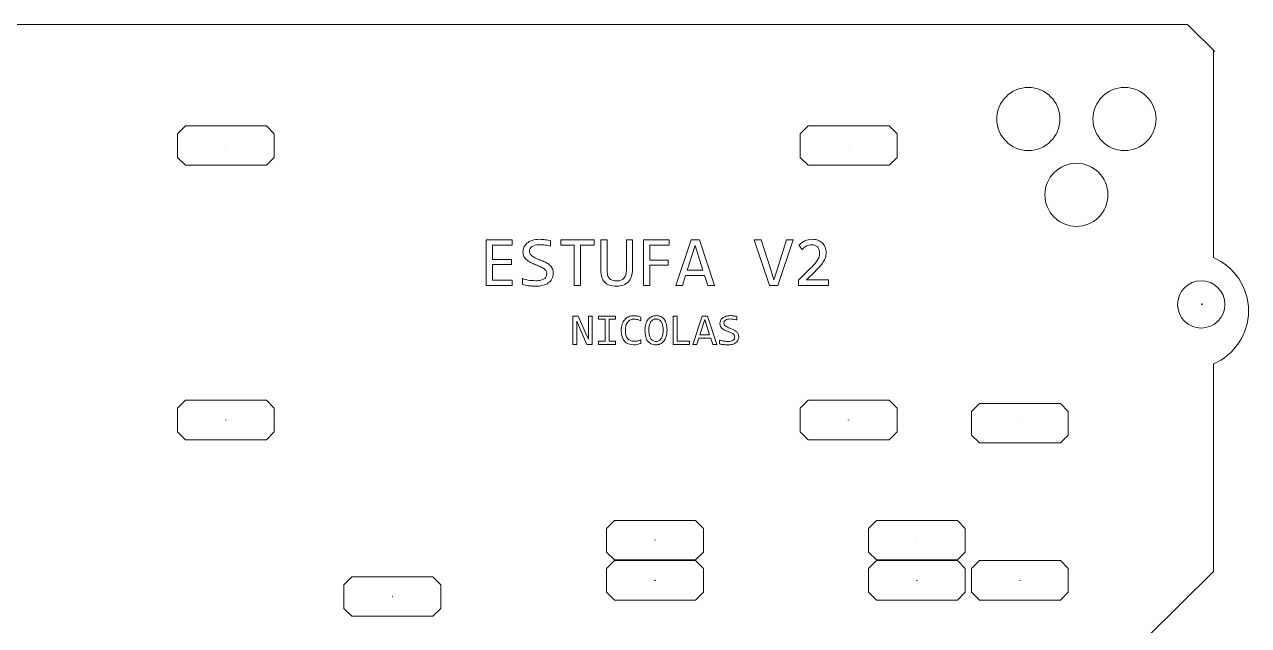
# Model space of a CAD drawing. Header units: millimetres. Extents: x 263 to 576, y -354 to -223.
# Drawn here: x 321.9 to 399.5, y -313.8 to -275.7 of the extents above; entities that cross this region are included whole.
import ezdxf

# ---------------------------------------------------------------- set-up
doc = ezdxf.new("R2010")
doc.units = ezdxf.units.MM
doc.header["$MEASUREMENT"] = 0
doc.layers.add('Layer 1', color=7, linetype='Continuous')

msp = doc.modelspace()

# ---------------------------------------------------------------- linework, layer by layer
at = {"layer": 'Layer 1', "color": 202, "lineweight": 9}
msp.add_ellipse((396.4983, -293.4528), major_axis=(0, 1.5), ratio=1, dxfattribs=at)
at = {"layer": 'Layer 1', "color": 142, "lineweight": 9}
msp.add_open_spline([(397.3653, -277.4171), (397.3653, -277.4171), (395.6357, -275.7015), (395.6357, -275.7015), (395.6357, -275.7015), (271.7828, -275.7015), (271.7828, -275.7015), (271.7828, -275.7015), (266.5486, -280.8935), (266.5486, -280.8935), (266.5486, -280.8935), (266.5486, -287.5346), (266.5486, -287.5346), (264.5, -287.5346), (262.8393, -289.1818), (262.8393, -291.2139), (262.8393, -293.2459), (264.5, -294.8932), (266.5486, -294.8932), (266.5486, -294.8932), (266.5486, -346.8478), (266.5486, -346.8478), (265.4082, -347.4753), (264.6364, -348.6819), (264.6364, -350.0672), (264.6364, -352.0993), (266.297, -353.7465), (268.3457, -353.7465), (269.7422, -353.7465), (270.9587, -352.9809), (271.5913, -351.8498), (271.5913, -351.8498), (387.9688, -351.8498), (387.9688, -351.8498), (387.9688, -351.8498), (390.4127, -349.4255), (390.4127, -349.4255), (390.4127, -349.4255), (390.4127, -332.2589), (390.4127, -332.2589), (390.4127, -332.2589), (389.8786, -331.7291), (389.8786, -331.7291), (389.8786, -331.7291), (370.1909, -331.7291), (370.1909, -331.7291), (370.1909, -331.7291), (369.4878, -331.0317), (369.4878, -331.0317), (369.4878, -331.0317), (369.4878, -317.2865), (369.4878, -317.2865), (369.4878, -317.2865), (370.1291, -316.6504), (370.1291, -316.6504), (370.1291, -316.6504), (390.9538, -316.6504), (390.9538, -316.6504), (390.9538, -316.6504), (397.2727, -310.3824), (397.2727, -310.3824), (397.2727, -310.3824), (397.2727, -297.227), (397.2727, -297.227), (398.5827, -296.6593), (399.4983, -295.3627), (399.4983, -293.8539), (399.4983, -292.3451), (398.5827, -291.0485), (397.2727, -290.4807), (397.2727, -290.4807), (397.2727, -277.3253), (397.2727, -277.3253)], degree=3, knots=[0, 0, 0, 0, 0.0416667, 0.0416667, 0.0416667, 0.0833333, 0.0833333, 0.0833333, 0.125, 0.125, 0.125, 0.1666667, 0.1666667, 0.1666667, 0.2083333, 0.2083333, 0.2083333, 0.25, 0.25, 0.25, 0.2916667, 0.2916667, 0.2916667, 0.3333333, 0.3333333, 0.3333333, 0.375, 0.375, 0.375, 0.4166667, 0.4166667, 0.4166667, 0.4583333, 0.4583333, 0.4583333, 0.5, 0.5, 0.5, 0.5416667, 0.5416667, 0.5416667, 0.5833333, 0.5833333, 0.5833333, 0.625, 0.625, 0.625, 0.6666667, 0.6666667, 0.6666667, 0.7083333, 0.7083333, 0.7083333, 0.75, 0.75, 0.75, 0.7916667, 0.7916667, 0.7916667, 0.8333333, 0.8333333, 0.8333333, 0.875, 0.875, 0.875, 0.9166667, 0.9166667, 0.9166667, 0.9583333, 0.9583333, 0.9583333, 1, 1, 1, 1], dxfattribs=at)
at = {"layer": 'Layer 1', "color": 250, "lineweight": 9}
for points in [[(387.5334, -281.694), (387.5334, -282.7986), (386.638, -283.694), (385.5334, -283.694), (384.4288, -283.694), (383.5334, -282.7986), (383.5334, -281.694), (383.5334, -280.5894), (384.4288, -279.694), (385.5334, -279.694), (386.638, -279.694), (387.5334, -280.5894), (387.5334, -281.694)], [(393.6334, -281.694), (393.6334, -282.7986), (392.738, -283.694), (391.6334, -283.694), (390.5288, -283.694), (389.6334, -282.7986), (389.6334, -281.694), (389.6334, -280.5894), (390.5288, -279.694), (391.6334, -279.694), (392.738, -279.694), (393.6334, -280.5894), (393.6334, -281.694)], [(388.5834, -284.504), (389.688, -284.504), (390.5834, -285.3994), (390.5834, -286.504), (390.5834, -287.6086), (389.688, -288.504), (388.5834, -288.504), (387.4788, -288.504), (386.5834, -287.6086), (386.5834, -286.504), (386.5834, -285.3994), (387.4788, -284.504), (388.5834, -284.504)]]:
    msp.add_open_spline(points, degree=3, knots=[0, 0, 0, 0, 0.25, 0.25, 0.25, 0.5, 0.5, 0.5, 0.75, 0.75, 0.75, 1, 1, 1, 1], dxfattribs=at)
at = {"layer": 'Layer 1', "lineweight": 9}
for points in [[(332.0654, -284.6298), (332.0654, -284.6298), (337.2018, -284.6298), (337.2018, -284.6298), (337.2018, -284.6298), (337.7018, -284.1298), (337.7018, -284.1298), (337.7018, -284.1298), (337.7018, -282.6298), (337.7018, -282.6298), (337.7018, -282.6298), (337.2018, -282.1298), (337.2018, -282.1298), (337.2018, -282.1298), (332.0654, -282.1298), (332.0654, -282.1298), (332.0654, -282.1298), (331.5654, -282.6298), (331.5654, -282.6298), (331.5654, -282.6298), (331.5654, -284.1298), (331.5654, -284.1298), (331.5654, -284.1298), (332.0654, -284.6298), (332.0654, -284.6298)], [(371.5654, -284.6298), (371.5654, -284.6298), (376.7018, -284.6298), (376.7018, -284.6298), (376.7018, -284.6298), (377.2018, -284.1298), (377.2018, -284.1298), (377.2018, -284.1298), (377.2018, -282.6298), (377.2018, -282.6298), (377.2018, -282.6298), (376.7018, -282.1298), (376.7018, -282.1298), (376.7018, -282.1298), (371.5654, -282.1298), (371.5654, -282.1298), (371.5654, -282.1298), (371.0654, -282.6298), (371.0654, -282.6298), (371.0654, -282.6298), (371.0654, -284.1298), (371.0654, -284.1298), (371.0654, -284.1298), (371.5654, -284.6298), (371.5654, -284.6298)], [(332.0653, -302.028), (332.0653, -302.028), (337.2017, -302.028), (337.2017, -302.028), (337.2017, -302.028), (337.7017, -301.528), (337.7017, -301.528), (337.7017, -301.528), (337.7017, -300.028), (337.7017, -300.028), (337.7017, -300.028), (337.2017, -299.528), (337.2017, -299.528), (337.2017, -299.528), (332.0653, -299.528), (332.0653, -299.528), (332.0653, -299.528), (331.5653, -300.028), (331.5653, -300.028), (331.5653, -300.028), (331.5653, -301.528), (331.5653, -301.528), (331.5653, -301.528), (332.0653, -302.028), (332.0653, -302.028)], [(371.5653, -302.028), (371.5653, -302.028), (376.7017, -302.028), (376.7017, -302.028), (376.7017, -302.028), (377.2017, -301.528), (377.2017, -301.528), (377.2017, -301.528), (377.2017, -300.028), (377.2017, -300.028), (377.2017, -300.028), (376.7017, -299.528), (376.7017, -299.528), (376.7017, -299.528), (371.5653, -299.528), (371.5653, -299.528), (371.5653, -299.528), (371.0653, -300.028), (371.0653, -300.028), (371.0653, -300.028), (371.0653, -301.528), (371.0653, -301.528), (371.0653, -301.528), (371.5653, -302.028), (371.5653, -302.028)], [(382.4289, -302.2342), (382.4289, -302.2342), (387.5653, -302.2342), (387.5653, -302.2342), (387.5653, -302.2342), (388.0653, -301.7342), (388.0653, -301.7342), (388.0653, -301.7342), (388.0653, -300.2342), (388.0653, -300.2342), (388.0653, -300.2342), (387.5653, -299.7342), (387.5653, -299.7342), (387.5653, -299.7342), (382.4289, -299.7342), (382.4289, -299.7342), (382.4289, -299.7342), (381.9289, -300.2342), (381.9289, -300.2342), (381.9289, -300.2342), (381.9289, -301.7342), (381.9289, -301.7342), (381.9289, -301.7342), (382.4289, -302.2342), (382.4289, -302.2342)], [(359.2841, -309.6542), (359.2841, -309.6542), (364.4205, -309.6542), (364.4205, -309.6542), (364.4205, -309.6542), (364.9205, -309.1542), (364.9205, -309.1542), (364.9205, -309.1542), (364.9205, -307.6542), (364.9205, -307.6542), (364.9205, -307.6542), (364.4205, -307.1542), (364.4205, -307.1542), (364.4205, -307.1542), (359.2841, -307.1542), (359.2841, -307.1542), (359.2841, -307.1542), (358.7841, -307.6542), (358.7841, -307.6542), (358.7841, -307.6542), (358.7841, -309.1542), (358.7841, -309.1542), (358.7841, -309.1542), (359.2841, -309.6542), (359.2841, -309.6542)], [(375.8925, -309.6542), (375.8925, -309.6542), (381.0289, -309.6542), (381.0289, -309.6542), (381.0289, -309.6542), (381.5289, -309.1542), (381.5289, -309.1542), (381.5289, -309.1542), (381.5289, -307.6542), (381.5289, -307.6542), (381.5289, -307.6542), (381.0289, -307.1542), (381.0289, -307.1542), (381.0289, -307.1542), (375.8925, -307.1542), (375.8925, -307.1542), (375.8925, -307.1542), (375.3925, -307.6542), (375.3925, -307.6542), (375.3925, -307.6542), (375.3925, -309.1542), (375.3925, -309.1542), (375.3925, -309.1542), (375.8925, -309.6542), (375.8925, -309.6542)], [(359.2841, -312.1942), (359.2841, -312.1942), (364.4205, -312.1942), (364.4205, -312.1942), (364.4205, -312.1942), (364.9205, -311.6942), (364.9205, -311.6942), (364.9205, -311.6942), (364.9205, -310.1942), (364.9205, -310.1942), (364.9205, -310.1942), (364.4205, -309.6942), (364.4205, -309.6942), (364.4205, -309.6942), (359.2841, -309.6942), (359.2841, -309.6942), (359.2841, -309.6942), (358.7841, -310.1942), (358.7841, -310.1942), (358.7841, -310.1942), (358.7841, -311.6942), (358.7841, -311.6942), (358.7841, -311.6942), (359.2841, -312.1942), (359.2841, -312.1942)], [(375.8925, -312.1942), (375.8925, -312.1942), (381.0289, -312.1942), (381.0289, -312.1942), (381.0289, -312.1942), (381.5289, -311.6942), (381.5289, -311.6942), (381.5289, -311.6942), (381.5289, -310.1942), (381.5289, -310.1942), (381.5289, -310.1942), (381.0289, -309.6942), (381.0289, -309.6942), (381.0289, -309.6942), (375.8925, -309.6942), (375.8925, -309.6942), (375.8925, -309.6942), (375.3925, -310.1942), (375.3925, -310.1942), (375.3925, -310.1942), (375.3925, -311.6942), (375.3925, -311.6942), (375.3925, -311.6942), (375.8925, -312.1942), (375.8925, -312.1942)], [(382.4289, -312.1942), (382.4289, -312.1942), (387.5653, -312.1942), (387.5653, -312.1942), (387.5653, -312.1942), (388.0653, -311.6942), (388.0653, -311.6942), (388.0653, -311.6942), (388.0653, -310.1942), (388.0653, -310.1942), (388.0653, -310.1942), (387.5653, -309.6942), (387.5653, -309.6942), (387.5653, -309.6942), (382.4289, -309.6942), (382.4289, -309.6942), (382.4289, -309.6942), (381.9289, -310.1942), (381.9289, -310.1942), (381.9289, -310.1942), (381.9289, -311.6942), (381.9289, -311.6942), (381.9289, -311.6942), (382.4289, -312.1942), (382.4289, -312.1942)], [(342.6223, -313.2254), (342.6223, -313.2254), (347.7587, -313.2254), (347.7587, -313.2254), (347.7587, -313.2254), (348.2587, -312.7254), (348.2587, -312.7254), (348.2587, -312.7254), (348.2587, -311.2254), (348.2587, -311.2254), (348.2587, -311.2254), (347.7587, -310.7254), (347.7587, -310.7254), (347.7587, -310.7254), (342.6223, -310.7254), (342.6223, -310.7254), (342.6223, -310.7254), (342.1223, -311.2254), (342.1223, -311.2254), (342.1223, -311.2254), (342.1223, -312.7254), (342.1223, -312.7254), (342.1223, -312.7254), (342.6223, -313.2254), (342.6223, -313.2254)]]:
    msp.add_open_spline(points, degree=3, knots=[0, 0, 0, 0, 0.125, 0.125, 0.125, 0.25, 0.25, 0.25, 0.375, 0.375, 0.375, 0.5, 0.5, 0.5, 0.625, 0.625, 0.625, 0.75, 0.75, 0.75, 0.875, 0.875, 0.875, 1, 1, 1, 1], dxfattribs=at)
at = {"layer": 'Layer 1', "color": 5}
for points in [[(334.6319, -283.3798), (334.6319, -283.3798), (334.6319, -283.3833), (334.6319, -283.3833), (334.6319, -283.3833), (334.6354, -283.3833), (334.6354, -283.3833), (334.6354, -283.3833), (334.6354, -283.3798), (334.6354, -283.3798), (334.6354, -283.3798), (334.6319, -283.3798), (334.6319, -283.3798)], [(374.1319, -283.3798), (374.1319, -283.3798), (374.1319, -283.3833), (374.1319, -283.3833), (374.1319, -283.3833), (374.1354, -283.3833), (374.1354, -283.3833), (374.1354, -283.3833), (374.1354, -283.3798), (374.1354, -283.3798), (374.1354, -283.3798), (374.1319, -283.3798), (374.1319, -283.3798)], [(334.6318, -300.778), (334.6318, -300.778), (334.6318, -300.7815), (334.6318, -300.7815), (334.6318, -300.7815), (334.6353, -300.7815), (334.6353, -300.7815), (334.6353, -300.7815), (334.6353, -300.778), (334.6353, -300.778), (334.6353, -300.778), (334.6318, -300.778), (334.6318, -300.778)], [(374.1318, -300.778), (374.1318, -300.778), (374.1318, -300.7815), (374.1318, -300.7815), (374.1318, -300.7815), (374.1353, -300.7815), (374.1353, -300.7815), (374.1353, -300.7815), (374.1353, -300.778), (374.1353, -300.778), (374.1353, -300.778), (374.1318, -300.778), (374.1318, -300.778)], [(384.9954, -300.9842), (384.9954, -300.9842), (384.9954, -300.9877), (384.9954, -300.9877), (384.9954, -300.9877), (384.9989, -300.9877), (384.9989, -300.9877), (384.9989, -300.9877), (384.9989, -300.9842), (384.9989, -300.9842), (384.9989, -300.9842), (384.9954, -300.9842), (384.9954, -300.9842)], [(361.8506, -308.4042), (361.8506, -308.4042), (361.8506, -308.4077), (361.8506, -308.4077), (361.8506, -308.4077), (361.8541, -308.4077), (361.8541, -308.4077), (361.8541, -308.4077), (361.8541, -308.4042), (361.8541, -308.4042), (361.8541, -308.4042), (361.8506, -308.4042), (361.8506, -308.4042)], [(378.459, -308.4042), (378.459, -308.4042), (378.459, -308.4077), (378.459, -308.4077), (378.459, -308.4077), (378.4625, -308.4077), (378.4625, -308.4077), (378.4625, -308.4077), (378.4625, -308.4042), (378.4625, -308.4042), (378.4625, -308.4042), (378.459, -308.4042), (378.459, -308.4042)], [(361.8506, -310.9442), (361.8506, -310.9442), (361.8506, -310.9477), (361.8506, -310.9477), (361.8506, -310.9477), (361.8541, -310.9477), (361.8541, -310.9477), (361.8541, -310.9477), (361.8541, -310.9442), (361.8541, -310.9442), (361.8541, -310.9442), (361.8506, -310.9442), (361.8506, -310.9442)], [(378.459, -310.9442), (378.459, -310.9442), (378.459, -310.9477), (378.459, -310.9477), (378.459, -310.9477), (378.4625, -310.9477), (378.4625, -310.9477), (378.4625, -310.9477), (378.4625, -310.9442), (378.4625, -310.9442), (378.4625, -310.9442), (378.459, -310.9442), (378.459, -310.9442)], [(384.9954, -310.9442), (384.9954, -310.9442), (384.9954, -310.9477), (384.9954, -310.9477), (384.9954, -310.9477), (384.9989, -310.9477), (384.9989, -310.9477), (384.9989, -310.9477), (384.9989, -310.9442), (384.9989, -310.9442), (384.9989, -310.9442), (384.9954, -310.9442), (384.9954, -310.9442)], [(345.1888, -311.9754), (345.1888, -311.9754), (345.1888, -311.9789), (345.1888, -311.9789), (345.1888, -311.9789), (345.1923, -311.9789), (345.1923, -311.9789), (345.1923, -311.9789), (345.1923, -311.9754), (345.1923, -311.9754), (345.1923, -311.9754), (345.1888, -311.9754), (345.1888, -311.9754)]]:
    msp.add_open_spline(points, degree=3, knots=[0, 0, 0, 0, 0.25, 0.25, 0.25, 0.5, 0.5, 0.5, 0.75, 0.75, 0.75, 1, 1, 1, 1], dxfattribs=at)
at = {"layer": 'Layer 1', "color": 5, "lineweight": 9}
for points in [[(334.6319, -283.3798), (334.6319, -283.3798), (334.6319, -283.3833), (334.6319, -283.3833), (334.6319, -283.3833), (334.6354, -283.3833), (334.6354, -283.3833), (334.6354, -283.3833), (334.6354, -283.3798), (334.6354, -283.3798), (334.6354, -283.3798), (334.6319, -283.3798), (334.6319, -283.3798)], [(374.1319, -283.3798), (374.1319, -283.3798), (374.1319, -283.3833), (374.1319, -283.3833), (374.1319, -283.3833), (374.1354, -283.3833), (374.1354, -283.3833), (374.1354, -283.3833), (374.1354, -283.3798), (374.1354, -283.3798), (374.1354, -283.3798), (374.1319, -283.3798), (374.1319, -283.3798)], [(334.6318, -300.778), (334.6318, -300.778), (334.6318, -300.7815), (334.6318, -300.7815), (334.6318, -300.7815), (334.6353, -300.7815), (334.6353, -300.7815), (334.6353, -300.7815), (334.6353, -300.778), (334.6353, -300.778), (334.6353, -300.778), (334.6318, -300.778), (334.6318, -300.778)], [(374.1318, -300.778), (374.1318, -300.778), (374.1318, -300.7815), (374.1318, -300.7815), (374.1318, -300.7815), (374.1353, -300.7815), (374.1353, -300.7815), (374.1353, -300.7815), (374.1353, -300.778), (374.1353, -300.778), (374.1353, -300.778), (374.1318, -300.778), (374.1318, -300.778)], [(384.9954, -300.9842), (384.9954, -300.9842), (384.9954, -300.9877), (384.9954, -300.9877), (384.9954, -300.9877), (384.9989, -300.9877), (384.9989, -300.9877), (384.9989, -300.9877), (384.9989, -300.9842), (384.9989, -300.9842), (384.9989, -300.9842), (384.9954, -300.9842), (384.9954, -300.9842)], [(361.8506, -308.4042), (361.8506, -308.4042), (361.8506, -308.4077), (361.8506, -308.4077), (361.8506, -308.4077), (361.8541, -308.4077), (361.8541, -308.4077), (361.8541, -308.4077), (361.8541, -308.4042), (361.8541, -308.4042), (361.8541, -308.4042), (361.8506, -308.4042), (361.8506, -308.4042)], [(378.459, -308.4042), (378.459, -308.4042), (378.459, -308.4077), (378.459, -308.4077), (378.459, -308.4077), (378.4625, -308.4077), (378.4625, -308.4077), (378.4625, -308.4077), (378.4625, -308.4042), (378.4625, -308.4042), (378.4625, -308.4042), (378.459, -308.4042), (378.459, -308.4042)], [(361.8506, -310.9442), (361.8506, -310.9442), (361.8506, -310.9477), (361.8506, -310.9477), (361.8506, -310.9477), (361.8541, -310.9477), (361.8541, -310.9477), (361.8541, -310.9477), (361.8541, -310.9442), (361.8541, -310.9442), (361.8541, -310.9442), (361.8506, -310.9442), (361.8506, -310.9442)], [(378.459, -310.9442), (378.459, -310.9442), (378.459, -310.9477), (378.459, -310.9477), (378.459, -310.9477), (378.4625, -310.9477), (378.4625, -310.9477), (378.4625, -310.9477), (378.4625, -310.9442), (378.4625, -310.9442), (378.4625, -310.9442), (378.459, -310.9442), (378.459, -310.9442)], [(384.9954, -310.9442), (384.9954, -310.9442), (384.9954, -310.9477), (384.9954, -310.9477), (384.9954, -310.9477), (384.9989, -310.9477), (384.9989, -310.9477), (384.9989, -310.9477), (384.9989, -310.9442), (384.9989, -310.9442), (384.9989, -310.9442), (384.9954, -310.9442), (384.9954, -310.9442)], [(345.1888, -311.9754), (345.1888, -311.9754), (345.1888, -311.9789), (345.1888, -311.9789), (345.1888, -311.9789), (345.1923, -311.9789), (345.1923, -311.9789), (345.1923, -311.9789), (345.1923, -311.9754), (345.1923, -311.9754), (345.1923, -311.9754), (345.1888, -311.9754), (345.1888, -311.9754)]]:
    msp.add_open_spline(points, degree=3, knots=[0, 0, 0, 0, 0.25, 0.25, 0.25, 0.5, 0.5, 0.5, 0.75, 0.75, 0.75, 1, 1, 1, 1], dxfattribs=at)
at = {"layer": 'Layer 1', "color": 161, "lineweight": 9}
for points, knots in [([(352.7929, -292.2548), (352.7929, -292.2548), (351.1485, -292.2548), (351.1485, -292.2548), (351.1485, -292.2548), (351.1485, -289.3647), (351.1485, -289.3647), (351.1485, -289.3647), (352.7929, -289.3647), (352.7929, -289.3647), (352.7929, -289.3647), (352.7929, -289.6954), (352.7929, -289.6954), (352.7929, -289.6954), (351.5426, -289.6954), (351.5426, -289.6954), (351.5426, -289.6954), (351.5426, -290.5923), (351.5426, -290.5923), (351.5426, -290.5923), (352.7446, -290.5923), (352.7446, -290.5923), (352.7446, -290.5923), (352.7446, -290.923), (352.7446, -290.923), (352.7446, -290.923), (351.5426, -290.923), (351.5426, -290.923), (351.5426, -290.923), (351.5426, -291.9196), (351.5426, -291.9196), (351.5426, -291.9196), (352.7929, -291.9196), (352.7929, -291.9196), (352.7929, -291.9196), (352.7929, -292.2548), (352.7929, -292.2548)], [0, 0, 0, 0, 0.0833333, 0.0833333, 0.0833333, 0.1666667, 0.1666667, 0.1666667, 0.25, 0.25, 0.25, 0.3333333, 0.3333333, 0.3333333, 0.4166667, 0.4166667, 0.4166667, 0.5, 0.5, 0.5, 0.5833333, 0.5833333, 0.5833333, 0.6666667, 0.6666667, 0.6666667, 0.75, 0.75, 0.75, 0.8333333, 0.8333333, 0.8333333, 0.9166667, 0.9166667, 0.9166667, 1, 1, 1, 1]), ([(355.4014, -291.4726), (355.4014, -291.6093), (355.3734, -291.7301), (355.3176, -291.8328), (355.2609, -291.9362), (355.1832, -292.0223), (355.0828, -292.091), (354.9823, -292.1597), (354.8615, -292.211), (354.7204, -292.245), (354.5799, -292.279), (354.4244, -292.2956), (354.2545, -292.2956), (354.1775, -292.2956), (354.1013, -292.2925), (354.0258, -292.2865), (353.9495, -292.2805), (353.8763, -292.2737), (353.8061, -292.2646), (353.7359, -292.2556), (353.6702, -292.245), (353.6083, -292.2337), (353.5464, -292.2216), (353.4897, -292.2095), (353.4399, -292.1959), (353.4399, -292.1959), (353.4399, -291.8154), (353.4399, -291.8154), (353.5509, -291.8562), (353.6747, -291.8886), (353.8129, -291.912), (353.951, -291.9354), (354.1073, -291.9468), (354.2832, -291.9468), (354.4101, -291.9468), (354.518, -291.937), (354.6071, -291.9173), (354.697, -291.8969), (354.7694, -291.8675), (354.8268, -291.829), (354.8834, -291.7897), (354.925, -291.7422), (354.9506, -291.6863), (354.9763, -291.6304), (354.9891, -291.5663), (354.9891, -291.4945), (354.9891, -291.416), (354.9672, -291.3496), (354.9242, -291.2945), (354.8804, -291.2393), (354.823, -291.1895), (354.7528, -291.1457), (354.6819, -291.1027), (354.6011, -291.0627), (354.5105, -291.0264), (354.4199, -290.9902), (354.327, -290.9532), (354.2326, -290.9147), (354.1383, -290.8762), (354.0454, -290.8347), (353.9548, -290.7901), (353.8642, -290.7448), (353.7834, -290.692), (353.7132, -290.6308), (353.6423, -290.5689), (353.5849, -290.4972), (353.5411, -290.4149), (353.498, -290.3319), (353.4762, -290.2337), (353.4762, -290.1205), (353.4762, -290.0216), (353.4965, -289.9242), (353.5381, -289.8283), (353.5796, -289.7324), (353.6438, -289.6471), (353.7306, -289.5731), (353.8174, -289.4984), (353.9291, -289.438), (354.0658, -289.3927), (354.2024, -289.3466), (354.3648, -289.324), (354.5543, -289.324), (354.6026, -289.324), (354.6554, -289.3262), (354.7121, -289.3307), (354.7687, -289.3353), (354.8268, -289.3413), (354.885, -289.3496), (354.9431, -289.3572), (355.0005, -289.367), (355.0571, -289.3768), (355.1145, -289.3874), (355.1673, -289.3979), (355.2156, -289.41), (355.2156, -289.41), (355.2156, -289.7634), (355.2156, -289.7634), (355.1024, -289.7309), (354.9884, -289.706), (354.8751, -289.6894), (354.7611, -289.672), (354.6517, -289.6637), (354.5452, -289.6637), (354.3195, -289.6637), (354.1541, -289.7014), (354.0477, -289.7769), (353.9412, -289.8524), (353.8884, -289.9536), (353.8884, -290.0804), (353.8884, -290.159), (353.9103, -290.2262), (353.9533, -290.282), (353.9971, -290.3379), (354.0545, -290.3885), (354.1254, -290.4323), (354.1957, -290.4768), (354.2764, -290.5168), (354.367, -290.5531), (354.4576, -290.5893), (354.5505, -290.6263), (354.6449, -290.6648), (354.7392, -290.7033), (354.8321, -290.7448), (354.9227, -290.7909), (355.0133, -290.8369), (355.0941, -290.8905), (355.1651, -290.9532), (355.2353, -291.0159), (355.2926, -291.0899), (355.3364, -291.1737), (355.3795, -291.2575), (355.4014, -291.3571), (355.4014, -291.4726)], [0, 0, 0, 0, 0.0227273, 0.0227273, 0.0227273, 0.0454545, 0.0454545, 0.0454545, 0.0681818, 0.0681818, 0.0681818, 0.0909091, 0.0909091, 0.0909091, 0.1136364, 0.1136364, 0.1136364, 0.1363636, 0.1363636, 0.1363636, 0.1590909, 0.1590909, 0.1590909, 0.1818182, 0.1818182, 0.1818182, 0.2045455, 0.2045455, 0.2045455, 0.2272727, 0.2272727, 0.2272727, 0.25, 0.25, 0.25, 0.2727273, 0.2727273, 0.2727273, 0.2954545, 0.2954545, 0.2954545, 0.3181818, 0.3181818, 0.3181818, 0.3409091, 0.3409091, 0.3409091, 0.3636364, 0.3636364, 0.3636364, 0.3863636, 0.3863636, 0.3863636, 0.4090909, 0.4090909, 0.4090909, 0.4318182, 0.4318182, 0.4318182, 0.4545455, 0.4545455, 0.4545455, 0.4772727, 0.4772727, 0.4772727, 0.5, 0.5, 0.5, 0.5227273, 0.5227273, 0.5227273, 0.5454545, 0.5454545, 0.5454545, 0.5681818, 0.5681818, 0.5681818, 0.5909091, 0.5909091, 0.5909091, 0.6136364, 0.6136364, 0.6136364, 0.6363636, 0.6363636, 0.6363636, 0.6590909, 0.6590909, 0.6590909, 0.6818182, 0.6818182, 0.6818182, 0.7045455, 0.7045455, 0.7045455, 0.7272727, 0.7272727, 0.7272727, 0.75, 0.75, 0.75, 0.7727273, 0.7727273, 0.7727273, 0.7954545, 0.7954545, 0.7954545, 0.8181818, 0.8181818, 0.8181818, 0.8409091, 0.8409091, 0.8409091, 0.8636364, 0.8636364, 0.8636364, 0.8863636, 0.8863636, 0.8863636, 0.9090909, 0.9090909, 0.9090909, 0.9318182, 0.9318182, 0.9318182, 0.9545455, 0.9545455, 0.9545455, 0.9772727, 0.9772727, 0.9772727, 1, 1, 1, 1]), ([(357.9872, -289.6999), (357.9872, -289.6999), (357.131, -289.6999), (357.131, -289.6999), (357.131, -289.6999), (357.131, -292.2548), (357.131, -292.2548), (357.131, -292.2548), (356.7324, -292.2548), (356.7324, -292.2548), (356.7324, -292.2548), (356.7324, -289.6999), (356.7324, -289.6999), (356.7324, -289.6999), (355.8763, -289.6999), (355.8763, -289.6999), (355.8763, -289.6999), (355.8763, -289.3647), (355.8763, -289.3647), (355.8763, -289.3647), (357.9872, -289.3647), (357.9872, -289.3647), (357.9872, -289.3647), (357.9872, -289.6999), (357.9872, -289.6999)], [0, 0, 0, 0, 0.125, 0.125, 0.125, 0.25, 0.25, 0.25, 0.375, 0.375, 0.375, 0.5, 0.5, 0.5, 0.625, 0.625, 0.625, 0.75, 0.75, 0.75, 0.875, 0.875, 0.875, 1, 1, 1, 1]), ([(360.4281, -291.2492), (360.4281, -291.4085), (360.4054, -291.5527), (360.3609, -291.6818), (360.3156, -291.8109), (360.2499, -291.9203), (360.1623, -292.0109), (360.0755, -292.1023), (359.969, -292.1718), (359.8429, -292.2216), (359.7169, -292.2707), (359.5719, -292.2956), (359.4081, -292.2956), (359.2284, -292.2956), (359.0751, -292.2722), (358.9498, -292.2246), (358.8245, -292.1778), (358.7226, -292.1106), (358.6433, -292.0245), (358.5648, -291.9385), (358.5074, -291.835), (358.4711, -291.7135), (358.4349, -291.5927), (358.4168, -291.4583), (358.4168, -291.3088), (358.4168, -291.3088), (358.4168, -289.3647), (358.4168, -289.3647), (358.4168, -289.3647), (358.8109, -289.3647), (358.8109, -289.3647), (358.8109, -289.3647), (358.8109, -291.2771), (358.8109, -291.2771), (358.8109, -291.3911), (358.8215, -291.49), (358.8426, -291.5761), (358.8645, -291.6614), (358.8992, -291.7324), (358.9483, -291.7905), (358.9966, -291.8479), (359.06, -291.8909), (359.137, -291.9203), (359.2148, -291.9498), (359.3092, -291.9649), (359.4217, -291.9649), (359.6308, -291.9649), (359.7848, -291.9045), (359.8845, -291.7837), (359.9841, -291.6629), (360.034, -291.4923), (360.034, -291.2726), (360.034, -291.2726), (360.034, -289.3647), (360.034, -289.3647), (360.034, -289.3647), (360.4281, -289.3647), (360.4281, -289.3647), (360.4281, -289.3647), (360.4281, -291.2492), (360.4281, -291.2492)], [0, 0, 0, 0, 0.05, 0.05, 0.05, 0.1, 0.1, 0.1, 0.15, 0.15, 0.15, 0.2, 0.2, 0.2, 0.25, 0.25, 0.25, 0.3, 0.3, 0.3, 0.35, 0.35, 0.35, 0.4, 0.4, 0.4, 0.45, 0.45, 0.45, 0.5, 0.5, 0.5, 0.55, 0.55, 0.55, 0.6, 0.6, 0.6, 0.65, 0.65, 0.65, 0.7, 0.7, 0.7, 0.75, 0.75, 0.75, 0.8, 0.8, 0.8, 0.85, 0.85, 0.85, 0.9, 0.9, 0.9, 0.95, 0.95, 0.95, 1, 1, 1, 1]), ([(362.7512, -289.6999), (362.7512, -289.6999), (361.5236, -289.6999), (361.5236, -289.6999), (361.5236, -289.6999), (361.5236, -290.6376), (361.5236, -290.6376), (361.5236, -290.6376), (362.687, -290.6376), (362.687, -290.6376), (362.687, -290.6376), (362.687, -290.9683), (362.687, -290.9683), (362.687, -290.9683), (361.5236, -290.9683), (361.5236, -290.9683), (361.5236, -290.9683), (361.5236, -292.2548), (361.5236, -292.2548), (361.5236, -292.2548), (361.1204, -292.2548), (361.1204, -292.2548), (361.1204, -292.2548), (361.1204, -289.3647), (361.1204, -289.3647), (361.1204, -289.3647), (362.7512, -289.3647), (362.7512, -289.3647), (362.7512, -289.3647), (362.7512, -289.6999), (362.7512, -289.6999)], [0, 0, 0, 0, 0.1, 0.1, 0.1, 0.2, 0.2, 0.2, 0.3, 0.3, 0.3, 0.4, 0.4, 0.4, 0.5, 0.5, 0.5, 0.6, 0.6, 0.6, 0.7, 0.7, 0.7, 0.8, 0.8, 0.8, 0.9, 0.9, 0.9, 1, 1, 1, 1]), ([(365.6246, -292.2548), (365.6246, -292.2548), (365.1958, -292.2548), (365.1958, -292.2548), (365.1958, -292.2548), (364.9957, -291.6251), (364.9957, -291.6251), (364.9957, -291.6251), (363.7878, -291.6251), (363.7878, -291.6251), (363.7878, -291.6251), (363.5877, -292.2548), (363.5877, -292.2548), (363.5877, -292.2548), (363.1785, -292.2548), (363.1785, -292.2548), (363.1785, -292.2548), (364.1381, -289.3647), (364.1381, -289.3647), (364.1381, -289.3647), (364.6779, -289.3647), (364.6779, -289.3647), (364.6779, -289.3647), (365.6246, -292.2548), (365.6246, -292.2548)], [0, 0, 0, 0, 0.125, 0.125, 0.125, 0.25, 0.25, 0.25, 0.375, 0.375, 0.375, 0.5, 0.5, 0.5, 0.625, 0.625, 0.625, 0.75, 0.75, 0.75, 0.875, 0.875, 0.875, 1, 1, 1, 1]), ([(370.6196, -289.3647), (370.6196, -289.3647), (369.6374, -292.2548), (369.6374, -292.2548), (369.6374, -292.2548), (369.1066, -292.2548), (369.1066, -292.2548), (369.1066, -292.2548), (368.1463, -289.3647), (368.1463, -289.3647), (368.1463, -289.3647), (368.591, -289.3647), (368.591, -289.3647), (368.591, -289.3647), (369.2154, -291.3126), (369.2154, -291.3126), (369.2154, -291.3126), (369.392, -291.8833), (369.392, -291.8833), (369.392, -291.8833), (369.5732, -291.3126), (369.5732, -291.3126), (369.5732, -291.3126), (370.1991, -289.3647), (370.1991, -289.3647), (370.1991, -289.3647), (370.6196, -289.3647), (370.6196, -289.3647)], [0, 0, 0, 0, 0.1111111, 0.1111111, 0.1111111, 0.2222222, 0.2222222, 0.2222222, 0.3333333, 0.3333333, 0.3333333, 0.4444444, 0.4444444, 0.4444444, 0.5555556, 0.5555556, 0.5555556, 0.6666667, 0.6666667, 0.6666667, 0.7777778, 0.7777778, 0.7777778, 0.8888889, 0.8888889, 0.8888889, 1, 1, 1, 1]), ([(372.8589, -292.2548), (372.8589, -292.2548), (370.9564, -292.2548), (370.9564, -292.2548), (370.9564, -292.2548), (370.9564, -291.9098), (370.9564, -291.9098), (370.9564, -291.9098), (371.703, -291.1669), (371.703, -291.1669), (371.8253, -291.0453), (371.9242, -290.9411), (372.0012, -290.8528), (372.0775, -290.7637), (372.1371, -290.6829), (372.1802, -290.6104), (372.2225, -290.5372), (372.2511, -290.4685), (372.2662, -290.4036), (372.2806, -290.3387), (372.2881, -290.2684), (372.2881, -290.1929), (372.2881, -290.122), (372.2783, -290.0548), (372.2595, -289.9906), (372.2398, -289.9264), (372.2104, -289.8698), (372.1711, -289.8207), (372.1311, -289.7724), (372.0798, -289.7339), (372.0163, -289.706), (371.9529, -289.678), (371.8767, -289.6637), (371.7883, -289.6637), (371.666, -289.6637), (371.5543, -289.6909), (371.4539, -289.746), (371.3542, -289.8003), (371.2621, -289.8713), (371.1776, -289.9581), (371.1776, -289.9581), (370.9654, -289.7037), (370.9654, -289.7037), (371.0749, -289.589), (371.2002, -289.4968), (371.3429, -289.4281), (371.4848, -289.3587), (371.6509, -289.324), (371.8397, -289.324), (371.968, -289.324), (372.0851, -289.3428), (372.19, -289.3813), (372.2957, -289.4198), (372.387, -289.475), (372.4641, -289.5474), (372.5403, -289.6199), (372.6, -289.7082), (372.6415, -289.8132), (372.6838, -289.9174), (372.7049, -290.0351), (372.7049, -290.1665), (372.7049, -290.2775), (372.6898, -290.3802), (372.6604, -290.4745), (372.6309, -290.5689), (372.5864, -290.6625), (372.5267, -290.7562), (372.4671, -290.8498), (372.3916, -290.9472), (372.301, -291.0476), (372.2104, -291.1472), (372.1032, -291.2575), (371.9794, -291.3768), (371.9794, -291.3768), (371.4546, -291.8879), (371.4546, -291.8879), (371.4546, -291.8879), (372.8589, -291.8879), (372.8589, -291.8879), (372.8589, -291.8879), (372.8589, -292.2548), (372.8589, -292.2548)], [0, 0, 0, 0, 0.037037, 0.037037, 0.037037, 0.0740741, 0.0740741, 0.0740741, 0.1111111, 0.1111111, 0.1111111, 0.1481481, 0.1481481, 0.1481481, 0.1851852, 0.1851852, 0.1851852, 0.2222222, 0.2222222, 0.2222222, 0.2592593, 0.2592593, 0.2592593, 0.2962963, 0.2962963, 0.2962963, 0.3333333, 0.3333333, 0.3333333, 0.3703704, 0.3703704, 0.3703704, 0.4074074, 0.4074074, 0.4074074, 0.4444444, 0.4444444, 0.4444444, 0.4814815, 0.4814815, 0.4814815, 0.5185185, 0.5185185, 0.5185185, 0.5555556, 0.5555556, 0.5555556, 0.5925926, 0.5925926, 0.5925926, 0.6296296, 0.6296296, 0.6296296, 0.6666667, 0.6666667, 0.6666667, 0.7037037, 0.7037037, 0.7037037, 0.7407407, 0.7407407, 0.7407407, 0.7777778, 0.7777778, 0.7777778, 0.8148148, 0.8148148, 0.8148148, 0.8518519, 0.8518519, 0.8518519, 0.8888889, 0.8888889, 0.8888889, 0.9259259, 0.9259259, 0.9259259, 0.962963, 0.962963, 0.962963, 1, 1, 1, 1]), ([(364.8832, -291.2718), (364.8832, -291.2718), (364.3925, -289.7249), (364.3925, -289.7249), (364.3925, -289.7249), (363.9002, -291.2718), (363.9002, -291.2718), (363.9002, -291.2718), (364.8832, -291.2718), (364.8832, -291.2718)], [0, 0, 0, 0, 0.3333333, 0.3333333, 0.3333333, 0.6666667, 0.6666667, 0.6666667, 1, 1, 1, 1]), ([(357.8703, -295.9882), (357.8703, -295.9882), (357.5378, -295.9882), (357.5378, -295.9882), (357.5378, -295.9882), (357.0359, -294.865), (357.0359, -294.865), (357.0359, -294.865), (356.891, -294.5037), (356.891, -294.5037), (356.891, -294.5037), (356.891, -295.412), (356.891, -295.412), (356.891, -295.412), (356.891, -295.9882), (356.891, -295.9882), (356.891, -295.9882), (356.6455, -295.9882), (356.6455, -295.9882), (356.6455, -295.9882), (356.6455, -294.1876), (356.6455, -294.1876), (356.6455, -294.1876), (356.9738, -294.1876), (356.9738, -294.1876), (356.9738, -294.1876), (357.4522, -295.2516), (357.4522, -295.2516), (357.4522, -295.2516), (357.6248, -295.6636), (357.6248, -295.6636), (357.6248, -295.6636), (357.6248, -294.6989), (357.6248, -294.6989), (357.6248, -294.6989), (357.6248, -294.1876), (357.6248, -294.1876), (357.6248, -294.1876), (357.8703, -294.1876), (357.8703, -294.1876), (357.8703, -294.1876), (357.8703, -295.9882), (357.8703, -295.9882)], [0, 0, 0, 0, 0.0714286, 0.0714286, 0.0714286, 0.1428571, 0.1428571, 0.1428571, 0.2142857, 0.2142857, 0.2142857, 0.2857143, 0.2857143, 0.2857143, 0.3571429, 0.3571429, 0.3571429, 0.4285714, 0.4285714, 0.4285714, 0.5, 0.5, 0.5, 0.5714286, 0.5714286, 0.5714286, 0.6428571, 0.6428571, 0.6428571, 0.7142857, 0.7142857, 0.7142857, 0.7857143, 0.7857143, 0.7857143, 0.8571429, 0.8571429, 0.8571429, 0.9285714, 0.9285714, 0.9285714, 1, 1, 1, 1]), ([(358.6854, -294.3937), (358.6854, -294.3937), (358.2706, -294.3937), (358.2706, -294.3937), (358.2706, -294.3937), (358.2706, -294.1876), (358.2706, -294.1876), (358.2706, -294.1876), (359.3486, -294.1876), (359.3486, -294.1876), (359.3486, -294.1876), (359.3486, -294.3937), (359.3486, -294.3937), (359.3486, -294.3937), (358.9338, -294.3937), (358.9338, -294.3937), (358.9338, -294.3937), (358.9338, -295.7794), (358.9338, -295.7794), (358.9338, -295.7794), (359.3486, -295.7794), (359.3486, -295.7794), (359.3486, -295.7794), (359.3486, -295.9882), (359.3486, -295.9882), (359.3486, -295.9882), (358.2706, -295.9882), (358.2706, -295.9882), (358.2706, -295.9882), (358.2706, -295.7794), (358.2706, -295.7794), (358.2706, -295.7794), (358.6854, -295.7794), (358.6854, -295.7794), (358.6854, -295.7794), (358.6854, -294.3937), (358.6854, -294.3937)], [0, 0, 0, 0, 0.0833333, 0.0833333, 0.0833333, 0.1666667, 0.1666667, 0.1666667, 0.25, 0.25, 0.25, 0.3333333, 0.3333333, 0.3333333, 0.4166667, 0.4166667, 0.4166667, 0.5, 0.5, 0.5, 0.5833333, 0.5833333, 0.5833333, 0.6666667, 0.6666667, 0.6666667, 0.75, 0.75, 0.75, 0.8333333, 0.8333333, 0.8333333, 0.9166667, 0.9166667, 0.9166667, 1, 1, 1, 1]), ([(360.9568, -295.9205), (360.8124, -295.9807), (360.6614, -296.0108), (360.5034, -296.0108), (360.2489, -296.0108), (360.0532, -295.9346), (359.9168, -295.7826), (359.7804, -295.6307), (359.7122, -295.4054), (359.7122, -295.1077), (359.7122, -294.9637), (359.731, -294.833), (359.7686, -294.7163), (359.8063, -294.5997), (359.8604, -294.5009), (359.93, -294.4195), (359.9996, -294.3382), (360.0843, -294.2751), (360.1835, -294.2314), (360.2828, -294.1872), (360.3938, -294.1651), (360.517, -294.1651), (360.6007, -294.1651), (360.6783, -294.1721), (360.7503, -294.1867), (360.8218, -294.2008), (360.8905, -294.2229), (360.9568, -294.2525), (360.9568, -294.2525), (360.9568, -294.4924), (360.9568, -294.4924), (360.8914, -294.4567), (360.8237, -294.4294), (360.7541, -294.4106), (360.684, -294.3918), (360.6078, -294.3824), (360.525, -294.3824), (360.4403, -294.3824), (360.3637, -294.3984), (360.2955, -294.4299), (360.2268, -294.4614), (360.1685, -294.5075), (360.1209, -294.5677), (360.073, -294.6279), (360.0363, -294.7013), (360.0104, -294.7883), (359.9845, -294.8748), (359.9718, -294.9741), (359.9718, -295.0851), (359.9718, -295.3184), (360.0193, -295.4943), (360.1139, -295.6128), (360.2084, -295.7314), (360.3477, -295.7906), (360.5306, -295.7906), (360.6078, -295.7906), (360.6816, -295.7817), (360.7527, -295.7638), (360.8237, -295.746), (360.8914, -295.721), (360.9568, -295.689), (360.9568, -295.689), (360.9568, -295.9205), (360.9568, -295.9205)], [0, 0, 0, 0, 0.047619, 0.047619, 0.047619, 0.0952381, 0.0952381, 0.0952381, 0.1428571, 0.1428571, 0.1428571, 0.1904762, 0.1904762, 0.1904762, 0.2380952, 0.2380952, 0.2380952, 0.2857143, 0.2857143, 0.2857143, 0.3333333, 0.3333333, 0.3333333, 0.3809524, 0.3809524, 0.3809524, 0.4285714, 0.4285714, 0.4285714, 0.4761905, 0.4761905, 0.4761905, 0.5238095, 0.5238095, 0.5238095, 0.5714286, 0.5714286, 0.5714286, 0.6190476, 0.6190476, 0.6190476, 0.6666667, 0.6666667, 0.6666667, 0.7142857, 0.7142857, 0.7142857, 0.7619048, 0.7619048, 0.7619048, 0.8095238, 0.8095238, 0.8095238, 0.8571429, 0.8571429, 0.8571429, 0.9047619, 0.9047619, 0.9047619, 0.952381, 0.952381, 0.952381, 1, 1, 1, 1]), ([(362.6129, -295.0762), (362.6129, -295.238), (362.5936, -295.3777), (362.5555, -295.4953), (362.5174, -295.6128), (362.4662, -295.7102), (362.4012, -295.7869), (362.3368, -295.8636), (362.2611, -295.9205), (362.1741, -295.9576), (362.0875, -295.9948), (361.9958, -296.0136), (361.8994, -296.0136), (361.7837, -296.0136), (361.6825, -295.9929), (361.5969, -295.951), (361.5108, -295.9092), (361.4398, -295.8485), (361.3834, -295.7695), (361.3269, -295.6905), (361.2846, -295.5945), (361.2573, -295.4807), (361.2296, -295.3673), (361.2159, -295.2394), (361.2159, -295.0969), (361.2159, -294.9369), (361.2347, -294.7982), (361.2724, -294.6806), (361.31, -294.563), (361.3613, -294.4656), (361.4262, -294.389), (361.4906, -294.3123), (361.5663, -294.2554), (361.6529, -294.2182), (361.739, -294.1811), (361.8302, -294.1622), (361.9266, -294.1622), (362.0424, -294.1622), (362.1435, -294.1834), (362.2291, -294.2257), (362.3152, -294.2681), (362.3867, -294.3283), (362.4436, -294.4068), (362.5005, -294.4854), (362.5428, -294.5813), (362.571, -294.6942), (362.5988, -294.8076), (362.6129, -294.9346), (362.6129, -295.0762)], [0, 0, 0, 0, 0.0625, 0.0625, 0.0625, 0.125, 0.125, 0.125, 0.1875, 0.1875, 0.1875, 0.25, 0.25, 0.25, 0.3125, 0.3125, 0.3125, 0.375, 0.375, 0.375, 0.4375, 0.4375, 0.4375, 0.5, 0.5, 0.5, 0.5625, 0.5625, 0.5625, 0.625, 0.625, 0.625, 0.6875, 0.6875, 0.6875, 0.75, 0.75, 0.75, 0.8125, 0.8125, 0.8125, 0.875, 0.875, 0.875, 0.9375, 0.9375, 0.9375, 1, 1, 1, 1]), ([(364.0461, -295.9882), (364.0461, -295.9882), (363.0103, -295.9882), (363.0103, -295.9882), (363.0103, -295.9882), (363.0103, -294.1876), (363.0103, -294.1876), (363.0103, -294.1876), (363.2587, -294.1876), (363.2587, -294.1876), (363.2587, -294.1876), (363.2587, -295.7794), (363.2587, -295.7794), (363.2587, -295.7794), (364.0461, -295.7794), (364.0461, -295.7794), (364.0461, -295.7794), (364.0461, -295.9882), (364.0461, -295.9882)], [0, 0, 0, 0, 0.1666667, 0.1666667, 0.1666667, 0.3333333, 0.3333333, 0.3333333, 0.5, 0.5, 0.5, 0.6666667, 0.6666667, 0.6666667, 0.8333333, 0.8333333, 0.8333333, 1, 1, 1, 1]), ([(365.777, -295.9882), (365.777, -295.9882), (365.5098, -295.9882), (365.5098, -295.9882), (365.5098, -295.9882), (365.3852, -295.5959), (365.3852, -295.5959), (365.3852, -295.5959), (364.6326, -295.5959), (364.6326, -295.5959), (364.6326, -295.5959), (364.5079, -295.9882), (364.5079, -295.9882), (364.5079, -295.9882), (364.253, -295.9882), (364.253, -295.9882), (364.253, -295.9882), (364.8508, -294.1876), (364.8508, -294.1876), (364.8508, -294.1876), (365.1871, -294.1876), (365.1871, -294.1876), (365.1871, -294.1876), (365.777, -295.9882), (365.777, -295.9882)], [0, 0, 0, 0, 0.125, 0.125, 0.125, 0.25, 0.25, 0.25, 0.375, 0.375, 0.375, 0.5, 0.5, 0.5, 0.625, 0.625, 0.625, 0.75, 0.75, 0.75, 0.875, 0.875, 0.875, 1, 1, 1, 1]), ([(367.1664, -295.5009), (367.1664, -295.586), (367.149, -295.6613), (367.1142, -295.7253), (367.0789, -295.7897), (367.0305, -295.8433), (366.9679, -295.8861), (366.9054, -295.9289), (366.8301, -295.9609), (366.7421, -295.9821), (366.6547, -296.0033), (366.5578, -296.0136), (366.4519, -296.0136), (366.4039, -296.0136), (366.3564, -296.0117), (366.3094, -296.008), (366.2619, -296.0042), (366.2163, -296), (366.1725, -295.9943), (366.1288, -295.9887), (366.0879, -295.9821), (366.0493, -295.975), (366.0107, -295.9675), (365.9754, -295.96), (365.9444, -295.9515), (365.9444, -295.9515), (365.9444, -295.7144), (365.9444, -295.7144), (366.0135, -295.7398), (366.0907, -295.7601), (366.1768, -295.7747), (366.2628, -295.7892), (366.3602, -295.7963), (366.4698, -295.7963), (366.5488, -295.7963), (366.6161, -295.7902), (366.6716, -295.7779), (366.7276, -295.7652), (366.7727, -295.7469), (366.8085, -295.7229), (366.8437, -295.6985), (366.8696, -295.6688), (366.8856, -295.634), (366.9016, -295.5992), (366.9096, -295.5592), (366.9096, -295.5145), (366.9096, -295.4656), (366.896, -295.4242), (366.8691, -295.3899), (366.8419, -295.3556), (366.8061, -295.3245), (366.7624, -295.2972), (366.7182, -295.2704), (366.6678, -295.2455), (366.6114, -295.2229), (366.5549, -295.2003), (366.4971, -295.1773), (366.4383, -295.1533), (366.3795, -295.1293), (366.3216, -295.1034), (366.2652, -295.0757), (366.2087, -295.0475), (366.1584, -295.0145), (366.1147, -294.9764), (366.0705, -294.9379), (366.0347, -294.8932), (366.0074, -294.8419), (365.9806, -294.7902), (365.967, -294.729), (365.967, -294.6585), (365.967, -294.5969), (365.9797, -294.5362), (366.0055, -294.4764), (366.0314, -294.4167), (366.0714, -294.3636), (366.1255, -294.3175), (366.1796, -294.2709), (366.2492, -294.2333), (366.3343, -294.205), (366.4195, -294.1763), (366.5206, -294.1622), (366.6387, -294.1622), (366.6688, -294.1622), (366.7017, -294.1636), (366.737, -294.1665), (366.7722, -294.1693), (366.8085, -294.1731), (366.8447, -294.1782), (366.8809, -294.1829), (366.9166, -294.189), (366.9519, -294.1952), (366.9877, -294.2017), (367.0206, -294.2083), (367.0507, -294.2159), (367.0507, -294.2159), (367.0507, -294.436), (367.0507, -294.436), (366.9801, -294.4158), (366.9091, -294.4002), (366.8386, -294.3899), (366.7675, -294.3791), (366.6993, -294.3739), (366.633, -294.3739), (366.4924, -294.3739), (366.3894, -294.3974), (366.323, -294.4445), (366.2567, -294.4915), (366.2238, -294.5545), (366.2238, -294.6335), (366.2238, -294.6825), (366.2374, -294.7243), (366.2642, -294.7591), (366.2915, -294.7939), (366.3273, -294.8255), (366.3715, -294.8527), (366.4152, -294.8805), (366.4656, -294.9054), (366.522, -294.928), (366.5785, -294.9506), (366.6363, -294.9736), (366.6951, -294.9976), (366.7539, -295.0216), (366.8118, -295.0475), (366.8682, -295.0762), (366.9246, -295.1049), (366.975, -295.1382), (367.0192, -295.1773), (367.0629, -295.2163), (367.0987, -295.2624), (367.126, -295.3146), (367.1528, -295.3668), (367.1664, -295.4289), (367.1664, -295.5009)], [0, 0, 0, 0, 0.0227273, 0.0227273, 0.0227273, 0.0454545, 0.0454545, 0.0454545, 0.0681818, 0.0681818, 0.0681818, 0.0909091, 0.0909091, 0.0909091, 0.1136364, 0.1136364, 0.1136364, 0.1363636, 0.1363636, 0.1363636, 0.1590909, 0.1590909, 0.1590909, 0.1818182, 0.1818182, 0.1818182, 0.2045455, 0.2045455, 0.2045455, 0.2272727, 0.2272727, 0.2272727, 0.25, 0.25, 0.25, 0.2727273, 0.2727273, 0.2727273, 0.2954545, 0.2954545, 0.2954545, 0.3181818, 0.3181818, 0.3181818, 0.3409091, 0.3409091, 0.3409091, 0.3636364, 0.3636364, 0.3636364, 0.3863636, 0.3863636, 0.3863636, 0.4090909, 0.4090909, 0.4090909, 0.4318182, 0.4318182, 0.4318182, 0.4545455, 0.4545455, 0.4545455, 0.4772727, 0.4772727, 0.4772727, 0.5, 0.5, 0.5, 0.5227273, 0.5227273, 0.5227273, 0.5454545, 0.5454545, 0.5454545, 0.5681818, 0.5681818, 0.5681818, 0.5909091, 0.5909091, 0.5909091, 0.6136364, 0.6136364, 0.6136364, 0.6363636, 0.6363636, 0.6363636, 0.6590909, 0.6590909, 0.6590909, 0.6818182, 0.6818182, 0.6818182, 0.7045455, 0.7045455, 0.7045455, 0.7272727, 0.7272727, 0.7272727, 0.75, 0.75, 0.75, 0.7727273, 0.7727273, 0.7727273, 0.7954545, 0.7954545, 0.7954545, 0.8181818, 0.8181818, 0.8181818, 0.8409091, 0.8409091, 0.8409091, 0.8636364, 0.8636364, 0.8636364, 0.8863636, 0.8863636, 0.8863636, 0.9090909, 0.9090909, 0.9090909, 0.9318182, 0.9318182, 0.9318182, 0.9545455, 0.9545455, 0.9545455, 0.9772727, 0.9772727, 0.9772727, 1, 1, 1, 1]), ([(362.3674, -295.0936), (362.3674, -294.9877), (362.3594, -294.8908), (362.3429, -294.8033), (362.3265, -294.7154), (362.2996, -294.6401), (362.2634, -294.5766), (362.2267, -294.5131), (362.1797, -294.4642), (362.1218, -294.4289), (362.064, -294.3941), (361.9944, -294.3767), (361.913, -294.3767), (361.8345, -294.3767), (361.7663, -294.3955), (361.7098, -294.4327), (361.6529, -294.4699), (361.6063, -294.5202), (361.5696, -294.5842), (361.5334, -294.6481), (361.5061, -294.7229), (361.4883, -294.809), (361.4704, -294.8946), (361.4615, -294.9858), (361.4615, -295.0823), (361.4615, -295.189), (361.4699, -295.2859), (361.4869, -295.3739), (361.5038, -295.4619), (361.5301, -295.5371), (361.5663, -295.6001), (361.6026, -295.6627), (361.6491, -295.7116), (361.706, -295.7469), (361.7634, -295.7817), (361.8326, -295.7991), (361.913, -295.7991), (361.992, -295.7991), (362.0598, -295.7803), (362.1171, -295.7431), (362.1741, -295.706), (362.2216, -295.6557), (362.2583, -295.5917), (362.2954, -295.5277), (362.3227, -295.4534), (362.3406, -295.3678), (362.3584, -295.2822), (362.3674, -295.1909), (362.3674, -295.0936)], [0, 0, 0, 0, 0.0625, 0.0625, 0.0625, 0.125, 0.125, 0.125, 0.1875, 0.1875, 0.1875, 0.25, 0.25, 0.25, 0.3125, 0.3125, 0.3125, 0.375, 0.375, 0.375, 0.4375, 0.4375, 0.4375, 0.5, 0.5, 0.5, 0.5625, 0.5625, 0.5625, 0.625, 0.625, 0.625, 0.6875, 0.6875, 0.6875, 0.75, 0.75, 0.75, 0.8125, 0.8125, 0.8125, 0.875, 0.875, 0.875, 0.9375, 0.9375, 0.9375, 1, 1, 1, 1]), ([(365.3151, -295.3758), (365.3151, -295.3758), (365.0093, -294.412), (365.0093, -294.412), (365.0093, -294.412), (364.7027, -295.3758), (364.7027, -295.3758), (364.7027, -295.3758), (365.3151, -295.3758), (365.3151, -295.3758)], [0, 0, 0, 0, 0.3333333, 0.3333333, 0.3333333, 0.6666667, 0.6666667, 0.6666667, 1, 1, 1, 1])]:
    msp.add_open_spline(points, degree=3, knots=knots, dxfattribs=at)
at = {"layer": 'Layer 1', "color": 2}
msp.add_open_spline([(396.5642, -293.4528), (396.5642, -293.4528), (396.5642, -293.4175), (396.5642, -293.4175), (396.5642, -293.4175), (396.5289, -293.4175), (396.5289, -293.4175), (396.5289, -293.4175), (396.5289, -293.4528), (396.5289, -293.4528), (396.5289, -293.4528), (396.5642, -293.4528), (396.5642, -293.4528)], degree=3, knots=[0, 0, 0, 0, 0.25, 0.25, 0.25, 0.5, 0.5, 0.5, 0.75, 0.75, 0.75, 1, 1, 1, 1], dxfattribs=at)
at = {"layer": 'Layer 1', "color": 2, "lineweight": 9}
msp.add_open_spline([(396.5642, -293.4528), (396.5642, -293.4528), (396.5642, -293.4175), (396.5642, -293.4175), (396.5642, -293.4175), (396.5289, -293.4175), (396.5289, -293.4175), (396.5289, -293.4175), (396.5289, -293.4528), (396.5289, -293.4528), (396.5289, -293.4528), (396.5642, -293.4528), (396.5642, -293.4528)], degree=3, knots=[0, 0, 0, 0, 0.25, 0.25, 0.25, 0.5, 0.5, 0.5, 0.75, 0.75, 0.75, 1, 1, 1, 1], dxfattribs=at)

doc.saveas('drawing.dxf')
